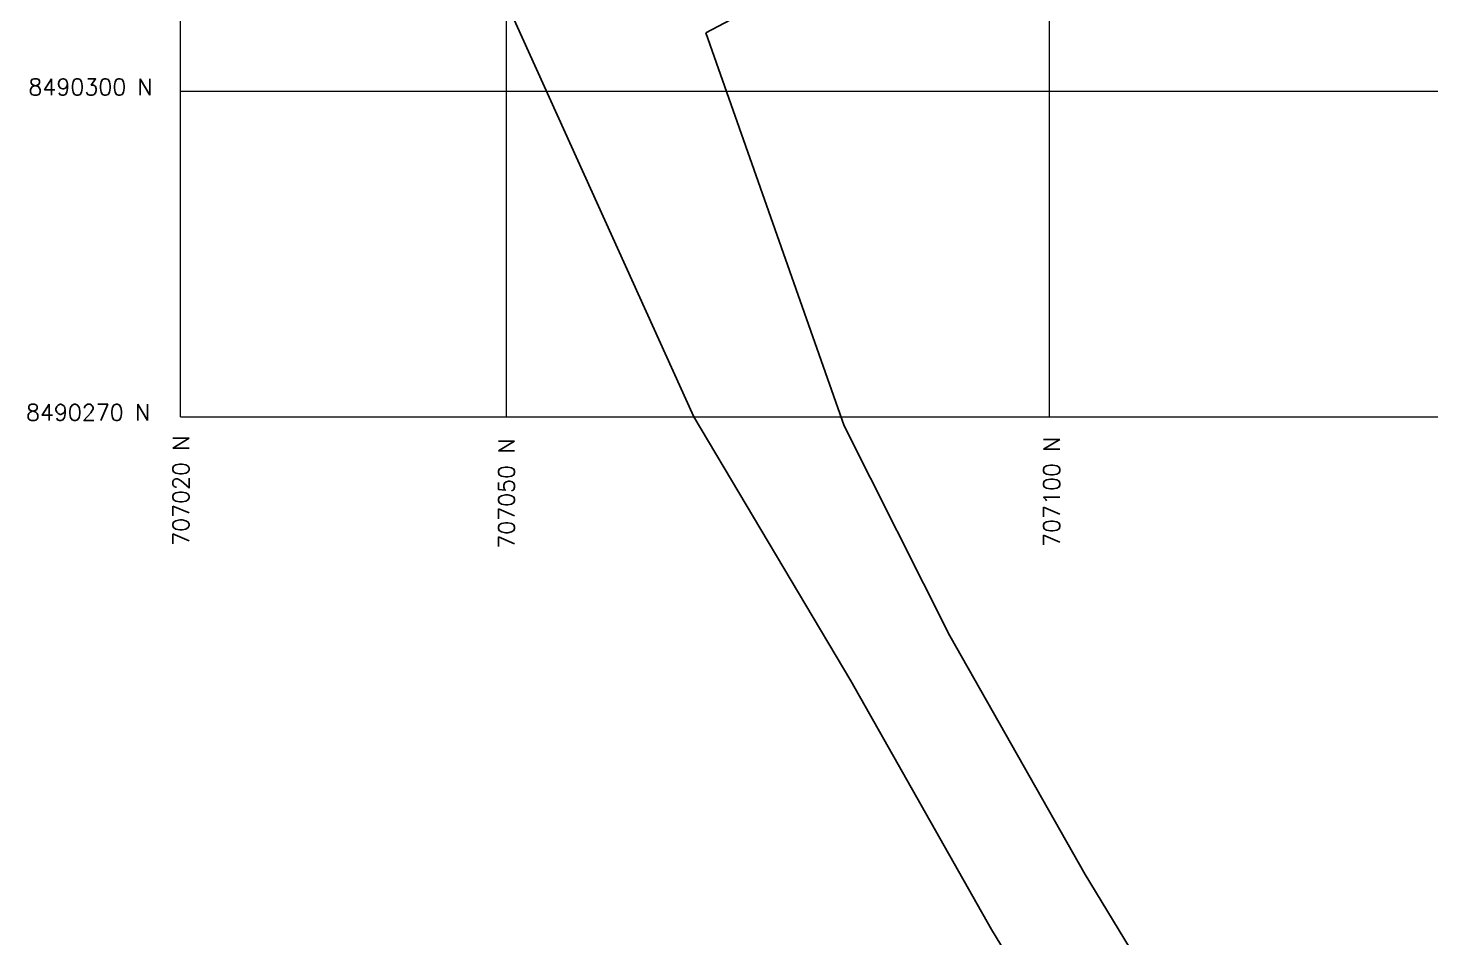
# Model space of a CAD drawing. Header units: metres. Extents: x 699753 to 708012, y 8489657 to 8490746.
# Drawn here: x 707006 to 707135.1, y 8490222 to 8490305.8 of the extents above; entities that cross this region are included whole.
import ezdxf

# ---------------------------------------------------------------- set-up
doc = ezdxf.new("R2010")
doc.units = ezdxf.units.M
doc.layers.add('BLOQUES', color=7, linetype='Continuous', lineweight=60)
doc.layers.add('C-ANNO-MATC-TEXT', color=150, linetype='Continuous')
doc.layers.add('C-HYDR-CTCH-HDPT', color=2, linetype='Continuous')
doc.styles.get("Standard").update_dxf_attribs({"font": 'simplex.shx'})

msp = doc.modelspace()

# ---------------------------------------------------------------- linework, layer by layer
at = {"flags": 128}
for points in [[(707020, 8490374.45), (707067.25, 8490270)], [(707068.35, 8490305.37), (707147.23, 8490346.96), (707150.22, 8490340.11), (707157.26, 8490300)], [(707068.35, 8490305.37), (707081.08, 8490269.17)]]:
    msp.add_lwpolyline(points, dxfattribs=at)
at = {"layer": 'C-ANNO-MATC-TEXT', "lineweight": 9}
for p, q in [((707020, 8490270), (707020, 8490400)), ((707050, 8490270), (707050, 8490400)), ((707100, 8490270), (707100, 8490400)), ((707020, 8490300), (707180, 8490300)), ((707020, 8490270), (707180, 8490270))]:
    msp.add_line(p, q, dxfattribs=at)
at = {"layer": 'C-HYDR-CTCH-HDPT', "flags": 128}
for points in [[(707067.25, 8490270), (707081.69, 8490245.7), (707094.64, 8490222.81), (707103.94, 8490207.52), (707126.54, 8490181.05), (707146.97, 8490159.54), (707175.34, 8490133.81), (707207.24, 8490104.86), (707236.06, 8490078.89), (707270.72, 8490051.55), (707295.9, 8490040.14), (707312.97, 8490034.9), (707332.98, 8490033.09), (707356.61, 8490036.71), (707381.13, 8490040.39), (707407.41, 8490039.7), (707430.89, 8490039.29), (707453.27, 8490039.73), (707484.08, 8490041.38)], [(707081.08, 8490269.17), (707090.83, 8490249.85), (707103.26, 8490227.87), (707112.06, 8490213.41), (707133.98, 8490187.75), (707153.96, 8490166.7), (707182.06, 8490141.21), (707213.94, 8490112.28), (707242.51, 8490086.54), (707250.21, 8490080.47)]]:
    msp.add_lwpolyline(points, dxfattribs=at)

# ---------------------------------------------------------------- texts
at = {"layer": 'BLOQUES', "lineweight": 25, "char_height": 1.5, "attachment_point": 5}
for s, insert in [('8490300 N', (707011.73, 8490300.37)), ('8490270 N', (707011.5, 8490270.41))]:
    msp.add_mtext(s, dxfattribs=dict(at, insert=insert))
at = {"layer": 'BLOQUES', "lineweight": 25, "char_height": 1.5, "attachment_point": 5, "rotation": 90}
for s, insert in [('707020 N', (707020.04, 8490263.21)), ('707050 N', (707050.01, 8490262.94)), ('707100 N', (707100.19, 8490263.11))]:
    msp.add_mtext(s, dxfattribs=dict(at, insert=insert))

doc.saveas('drawing.dxf')
